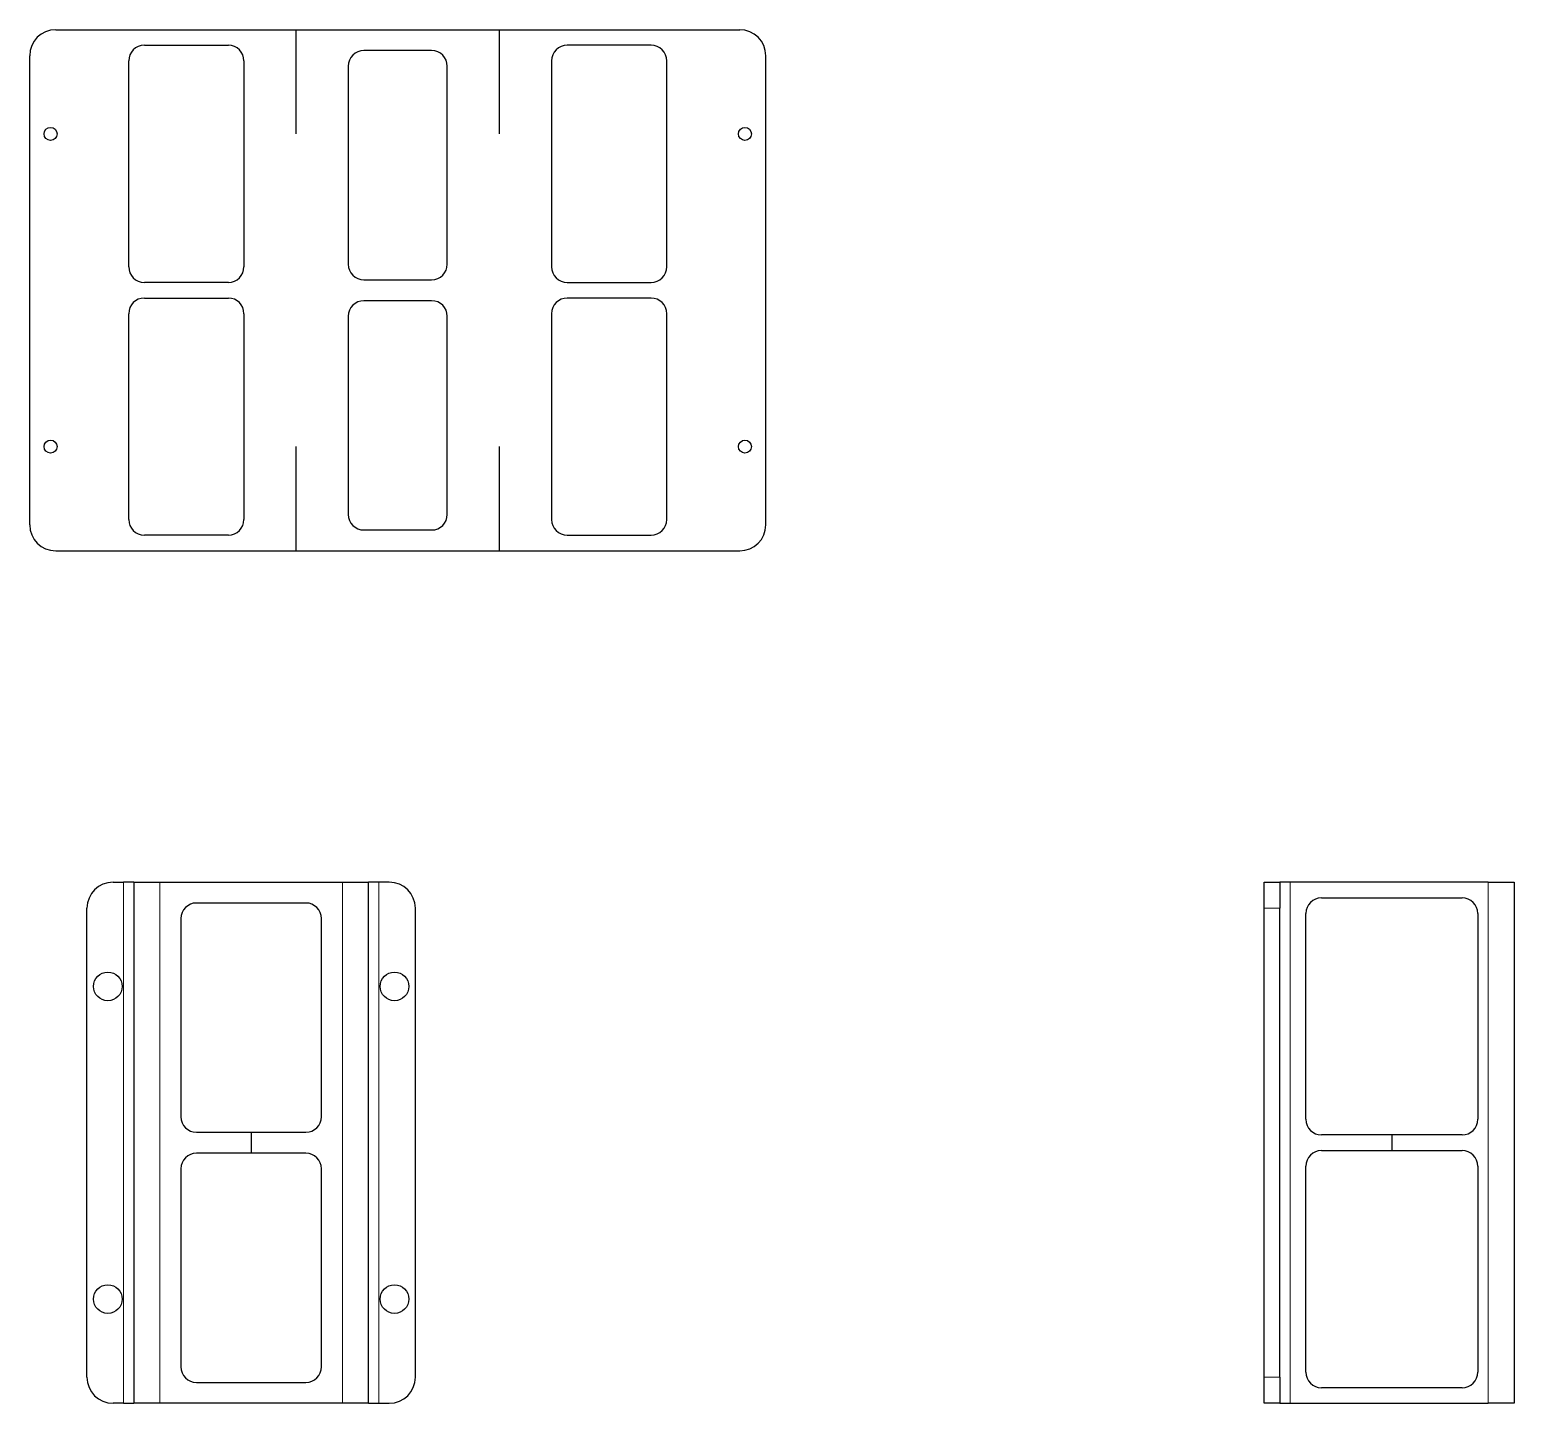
# Model space of a CAD drawing. Header units: millimetres. Extents: x 0 to 2826, y 0 to 1171.
# Drawn here: x 151.5 to 436.3, y 907.9 to 1171.5 of the extents above.
import ezdxf

# ---------------------------------------------------------------- set-up
doc = ezdxf.new("R2010")
doc.units = ezdxf.units.MM
doc.layers.add('MARCADO', color=2, linetype='Continuous')

msp = doc.modelspace()

# ---------------------------------------------------------------- linework, layer by layer
for p, q in [((156.451, 1171.481), (287.665, 1171.481)), ((156.451, 1071.481), (287.665, 1071.481)), ((193.936, 959.908), (193.936, 955.908)), ((412.754, 959.408), (412.754, 956.408))]:
    msp.add_line(p, q)
at = {"color": 7, "linetype": 'Continuous', "lineweight": 25}
for p, q in [((173.451, 1168.481), (189.558, 1168.481)), ((270.665, 1168.481), (254.558, 1168.481)), ((151.451, 1076.481), (151.451, 1166.481)), ((170.451, 1125.981), (170.451, 1165.481)), ((192.558, 1165.481), (192.558, 1125.981)), ((228.558, 1167.481), (215.558, 1167.481)), ((251.558, 1165.481), (251.558, 1125.981)), ((273.665, 1125.981), (273.665, 1165.481)), ((292.665, 1076.481), (292.665, 1166.481)), ((212.558, 1164.481), (212.558, 1126.481)), ((231.558, 1126.481), (231.558, 1164.481)), ((189.558, 1122.981), (173.451, 1122.981)), ((215.558, 1123.481), (228.558, 1123.481)), ((254.558, 1122.981), (270.665, 1122.981)), ((173.451, 1119.981), (189.558, 1119.981)), ((228.558, 1119.481), (215.558, 1119.481)), ((270.665, 1119.981), (254.558, 1119.981)), ((170.451, 1077.481), (170.451, 1116.981)), ((192.558, 1116.981), (192.558, 1077.481)), ((212.558, 1116.481), (212.558, 1078.481)), ((231.558, 1078.481), (231.558, 1116.481)), ((251.558, 1116.981), (251.558, 1077.481)), ((273.665, 1077.481), (273.665, 1116.981)), ((189.558, 1074.481), (173.451, 1074.481)), ((215.558, 1075.481), (228.558, 1075.481)), ((254.558, 1074.481), (270.665, 1074.481)), ((167.436, 1007.908), (169.436, 1007.908)), ((171.436, 1007.908), (169.436, 1007.908)), ((171.436, 1007.908), (171.436, 907.908)), ((171.436, 1007.908), (176.436, 1007.908)), ((176.436, 1007.908), (211.436, 1007.908)), ((211.436, 1007.908), (216.436, 1007.908)), ((216.436, 907.908), (216.436, 1007.908)), ((218.436, 1007.908), (216.436, 1007.908)), ((220.436, 1007.908), (218.436, 1007.908)), ((388.254, 1007.908), (391.254, 1007.908)), ((388.254, 1002.908), (388.254, 1007.908)), ((391.254, 1007.908), (391.254, 1002.908)), ((393.254, 1007.908), (391.254, 1007.908)), ((431.254, 1007.908), (393.254, 1007.908)), ((431.254, 1007.908), (436.254, 1007.908)), ((436.254, 1007.908), (436.254, 907.908)), ((162.436, 912.908), (162.436, 1002.908)), ((204.436, 1003.908), (183.436, 1003.908)), ((225.436, 912.908), (225.436, 1002.908)), ((388.254, 912.908), (388.254, 1002.908)), ((391.254, 912.908), (391.254, 1002.908)), ((399.254, 1004.908), (426.254, 1004.908)), ((180.436, 1000.908), (180.436, 962.908)), ((207.436, 962.908), (207.436, 1000.908)), ((396.254, 962.408), (396.254, 1001.908)), ((429.254, 1001.908), (429.254, 962.408)), ((183.436, 959.908), (204.436, 959.908)), ((426.254, 959.408), (399.254, 959.408)), ((204.436, 955.908), (183.436, 955.908)), ((399.254, 956.408), (426.254, 956.408)), ((180.436, 952.908), (180.436, 914.908)), ((207.436, 914.908), (207.436, 952.908)), ((396.254, 913.908), (396.254, 953.408)), ((429.254, 953.408), (429.254, 913.908)), ((183.436, 911.908), (204.436, 911.908)), ((388.254, 907.908), (388.254, 912.908)), ((391.254, 912.908), (391.254, 907.908)), ((426.254, 910.908), (399.254, 910.908)), ((169.436, 907.908), (167.436, 907.908)), ((169.436, 907.908), (171.436, 907.908)), ((176.436, 907.908), (171.436, 907.908)), ((211.436, 907.908), (176.436, 907.908)), ((216.436, 907.908), (211.436, 907.908)), ((216.436, 907.908), (218.436, 907.908)), ((218.436, 907.908), (220.436, 907.908)), ((391.254, 907.908), (388.254, 907.908)), ((391.254, 907.908), (393.254, 907.908)), ((393.254, 907.908), (431.254, 907.908)), ((436.254, 907.908), (431.254, 907.908))]:
    msp.add_line(p, q, dxfattribs=at)
at = {"color": 8, "linetype": 'Continuous', "lineweight": 18}
for p, q in [((169.436, 1007.908), (169.436, 907.908)), ((176.436, 1007.908), (176.436, 907.908)), ((211.436, 907.908), (211.436, 1007.908)), ((218.436, 907.908), (218.436, 1007.908)), ((393.254, 907.908), (393.254, 1007.908)), ((431.254, 1007.908), (431.254, 907.908)), ((391.254, 1002.908), (388.254, 1002.908)), ((388.254, 912.908), (391.254, 912.908))]:
    msp.add_line(p, q, dxfattribs=at)
for centre in [(155.451, 1151.481), (288.665, 1151.481), (155.451, 1091.481), (288.665, 1091.481)]:
    msp.add_circle(centre, 1.25)
at = {"color": 7, "linetype": 'Continuous', "lineweight": 25}
for centre in [(166.436, 987.908), (221.436, 987.908), (166.436, 927.908), (221.436, 927.908)]:
    msp.add_circle(centre, 2.75, dxfattribs=at)
for centre, radius, start, end in [((156.451, 1166.481), 5, 90, 180), ((287.665, 1166.481), 5, 0, 90), ((173.451, 1165.481), 3, 90, 180), ((189.558, 1165.481), 3, 0, 90), ((254.558, 1165.481), 3, 90, 180), ((270.665, 1165.481), 3, 0, 90), ((215.558, 1164.481), 3, 90, 180), ((228.558, 1164.481), 3, 0, 90), ((173.451, 1125.981), 3, 180, 270), ((189.558, 1125.981), 3, 270, 0), ((215.558, 1126.481), 3, 180, 270), ((228.558, 1126.481), 3, 270, 0), ((254.558, 1125.981), 3, 180, 270), ((270.665, 1125.981), 3, 270, 0), ((173.451, 1116.981), 3, 90, 180), ((189.558, 1116.981), 3, 0, 90), ((215.558, 1116.481), 3, 90, 180), ((228.558, 1116.481), 3, 0, 90), ((254.558, 1116.981), 3, 90, 180), ((270.665, 1116.981), 3, 0, 90), ((173.451, 1077.481), 3, 180, 270), ((189.558, 1077.481), 3, 270, 0), ((215.558, 1078.481), 3, 180, 270), ((228.558, 1078.481), 3, 270, 0), ((254.558, 1077.481), 3, 180, 270), ((270.665, 1077.481), 3, 270, 0), ((156.451, 1076.481), 5, 180, 270), ((287.665, 1076.481), 5, 270, 0), ((167.436, 1002.908), 5, 90, 180), ((220.436, 1002.908), 5, 0, 90), ((183.436, 1000.908), 3, 90, 180), ((204.436, 1000.908), 3, 0, 90), ((399.254, 1001.908), 3, 90, 180), ((426.254, 1001.908), 3, 0, 90), ((183.436, 962.908), 3, 180, 270), ((204.436, 962.908), 3, 270, 0), ((399.254, 962.408), 3, 180, 270), ((426.254, 962.408), 3, 270, 0), ((183.436, 952.908), 3, 90, 180), ((204.436, 952.908), 3, 0, 90), ((399.254, 953.408), 3, 90, 180), ((426.254, 953.408), 3, 0, 90), ((183.436, 914.908), 3, 180, 270), ((204.436, 914.908), 3, 270, 0), ((167.436, 912.908), 5, 180, 270), ((220.436, 912.908), 5, 270, 0), ((399.254, 913.908), 3, 180, 270), ((426.254, 913.908), 3, 270, 0)]:
    msp.add_arc(centre, radius, start, end, dxfattribs=at)
at = {"layer": 'MARCADO', "linetype": 'Continuous', "lineweight": 25}
for p, q in [((202.558, 1151.481), (202.558, 1171.481)), ((241.558, 1151.481), (241.558, 1171.481)), ((202.558, 1071.481), (202.558, 1091.481)), ((241.558, 1071.481), (241.558, 1091.481))]:
    msp.add_line(p, q, dxfattribs=at)

doc.saveas('drawing.dxf')
